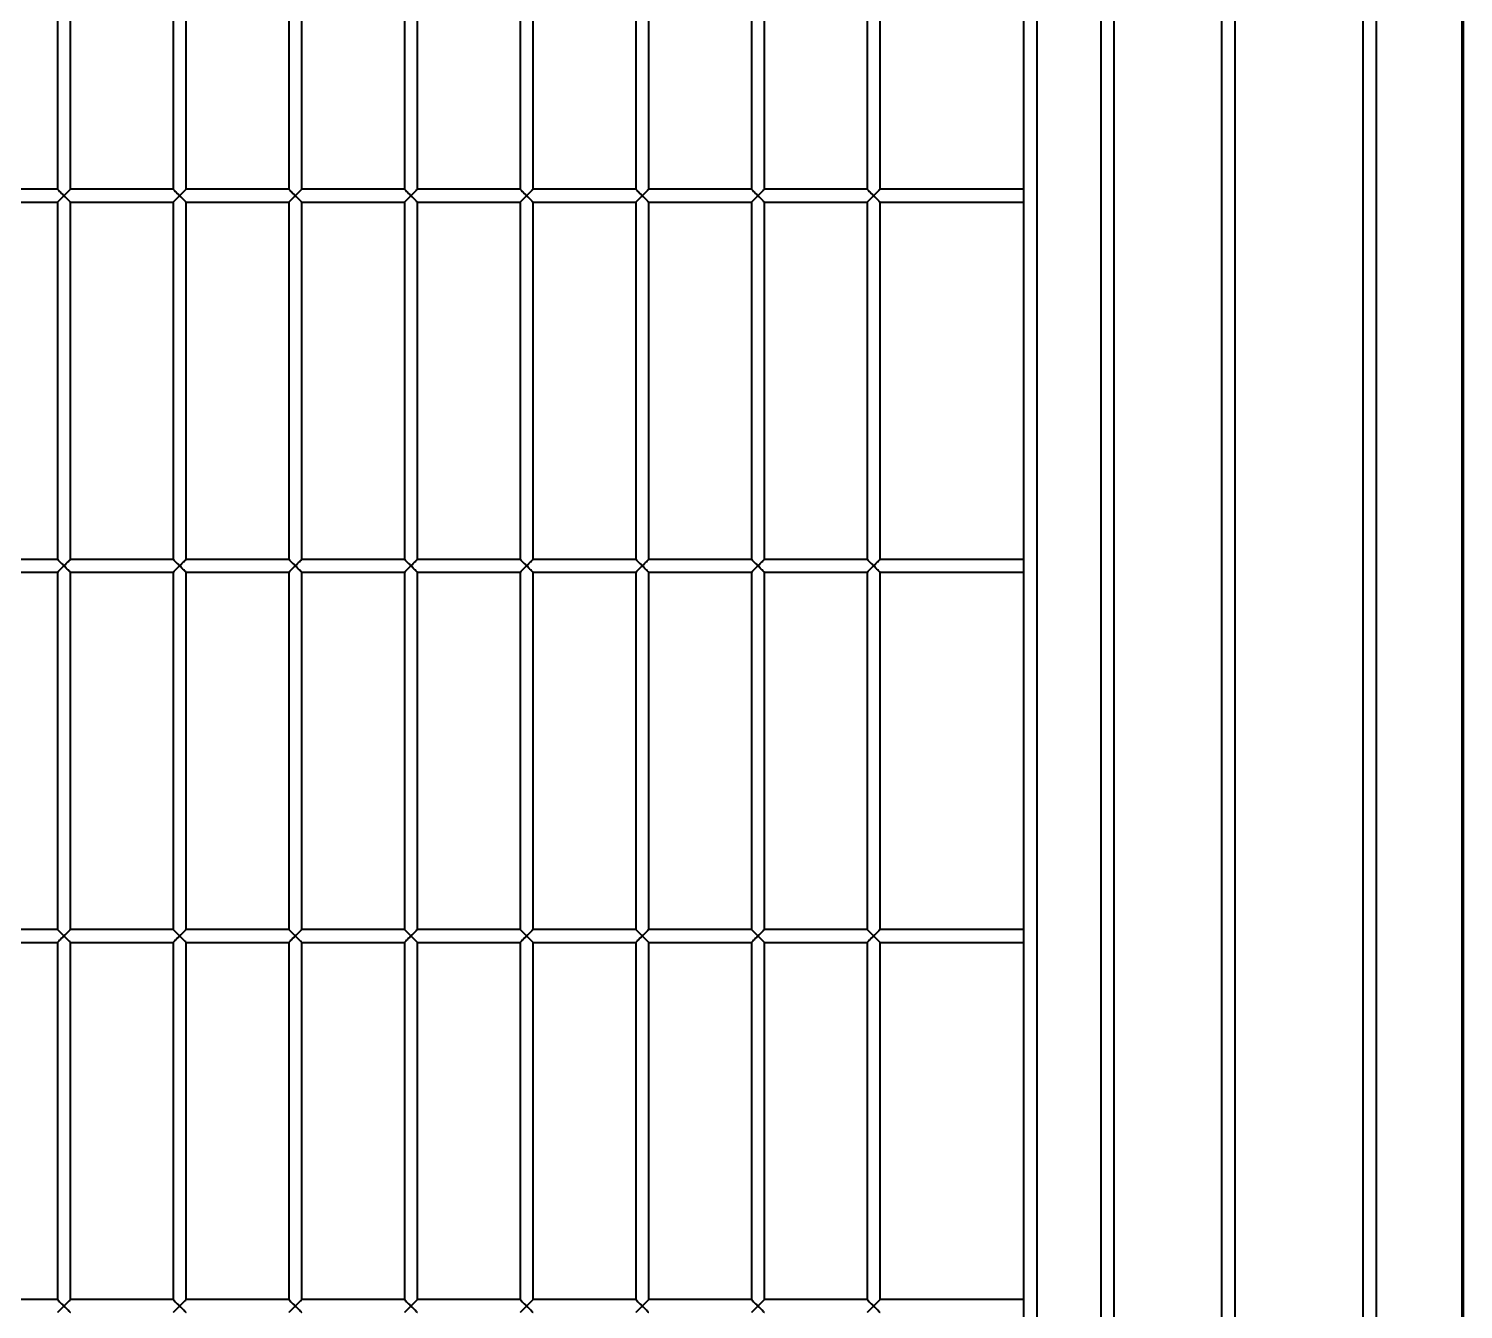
# Model space of a CAD drawing. Header units: millimetres. Extents: x 0 to 297, y 0 to 210.
# Drawn here: x 78.32 to 83.9, y 165.8 to 170.78 of the extents above; entities that cross this region are included whole.
import ezdxf

# ---------------------------------------------------------------- set-up
doc = ezdxf.new("R2010")
doc.units = ezdxf.units.MM
doc.layers.add('轮廓实线层', color=7, linetype='Continuous', lineweight=40)

msp = doc.modelspace()

# ---------------------------------------------------------------- linework, layer by layer
at = {"layer": '轮廓实线层', "color": 7, "linetype": 'Continuous', "lineweight": 40}
for p, q in [((82.9609, 155.7603), (82.9609, 175.7603)), ((83.0109, 175.7603), (83.0109, 155.7603)), ((83.5109, 155.7603), (83.5109, 175.7603)), ((83.5609, 175.7603), (83.5609, 155.7603)), ((82.4909, 156.8103), (82.4909, 174.7103)), ((82.5409, 174.7603), (82.5409, 156.7603)), ((82.2409, 174.4603), (82.2409, 157.0603)), ((82.1909, 157.1103), (82.1909, 174.4103)), ((83.8948, 172.9603), (83.8948, 158.5603)), ((78.4309, 171.5453), (78.4309, 170.1553)), ((78.4809, 170.1553), (78.4809, 171.5453)), ((78.8809, 171.5453), (78.8809, 170.1553)), ((78.9309, 170.1553), (78.9309, 171.5453)), ((79.3309, 171.5453), (79.3309, 170.1553)), ((79.3809, 170.1553), (79.3809, 171.5453)), ((79.7809, 171.5453), (79.7809, 170.1553)), ((79.8309, 170.1553), (79.8309, 171.5453)), ((80.2309, 171.5453), (80.2309, 170.1553)), ((80.2809, 170.1553), (80.2809, 171.5453)), ((80.6809, 171.5453), (80.6809, 170.1553)), ((80.7309, 170.1553), (80.7309, 171.5453)), ((81.1309, 171.5453), (81.1309, 170.1553)), ((81.1809, 170.1553), (81.1809, 171.5453)), ((81.5809, 171.5453), (81.5809, 170.1553)), ((81.6309, 170.1553), (81.6309, 171.5453)), ((78.4309, 170.1553), (78.0309, 170.1553)), ((78.8809, 170.1553), (78.4809, 170.1553)), ((79.3309, 170.1553), (78.9309, 170.1553)), ((79.7809, 170.1553), (79.3809, 170.1553)), ((80.2309, 170.1553), (79.8309, 170.1553)), ((80.6809, 170.1553), (80.2809, 170.1553)), ((81.1309, 170.1553), (80.7309, 170.1553)), ((81.5809, 170.1553), (81.1809, 170.1553)), ((82.1909, 170.1553), (81.6309, 170.1553)), ((78.0309, 170.1053), (78.4309, 170.1053)), ((78.4309, 170.1053), (78.4309, 168.7153)), ((78.4809, 168.7153), (78.4809, 170.1053)), ((78.4809, 170.1053), (78.8809, 170.1053)), ((78.8809, 170.1053), (78.8809, 168.7153)), ((78.9309, 170.1053), (79.3309, 170.1053)), ((78.9309, 168.7153), (78.9309, 170.1053)), ((79.3309, 170.1053), (79.3309, 168.7153)), ((79.3809, 168.7153), (79.3809, 170.1053)), ((79.3809, 170.1053), (79.7809, 170.1053)), ((79.7809, 170.1053), (79.7809, 168.7153)), ((79.8309, 170.1053), (80.2309, 170.1053)), ((79.8309, 168.7153), (79.8309, 170.1053)), ((80.2309, 170.1053), (80.2309, 168.7153)), ((80.2809, 168.7153), (80.2809, 170.1053)), ((80.2809, 170.1053), (80.6809, 170.1053)), ((80.6809, 170.1053), (80.6809, 168.7153)), ((80.7309, 168.7153), (80.7309, 170.1053)), ((80.7309, 170.1053), (81.1309, 170.1053)), ((81.1309, 170.1053), (81.1309, 168.7153)), ((81.1809, 170.1053), (81.5809, 170.1053)), ((81.1809, 168.7153), (81.1809, 170.1053)), ((81.5809, 170.1053), (81.5809, 168.7153)), ((81.6309, 170.1053), (82.1909, 170.1053)), ((81.6309, 168.7153), (81.6309, 170.1053)), ((78.4309, 168.7153), (78.0309, 168.7153)), ((78.8809, 168.7153), (78.4809, 168.7153)), ((79.3309, 168.7153), (78.9309, 168.7153)), ((79.7809, 168.7153), (79.3809, 168.7153)), ((80.2309, 168.7153), (79.8309, 168.7153)), ((80.6809, 168.7153), (80.2809, 168.7153)), ((81.1309, 168.7153), (80.7309, 168.7153)), ((81.5809, 168.7153), (81.1809, 168.7153)), ((82.1909, 168.7153), (81.6309, 168.7153)), ((78.0309, 168.6653), (78.4309, 168.6653)), ((78.4309, 168.6653), (78.4309, 167.2753)), ((78.4809, 168.6653), (78.8809, 168.6653)), ((78.4809, 167.2753), (78.4809, 168.6653)), ((78.8809, 168.6653), (78.8809, 167.2753)), ((78.9309, 168.6653), (79.3309, 168.6653)), ((78.9309, 167.2753), (78.9309, 168.6653)), ((79.3309, 168.6653), (79.3309, 167.2753)), ((79.3809, 168.6653), (79.7809, 168.6653)), ((79.3809, 167.2753), (79.3809, 168.6653)), ((79.7809, 168.6653), (79.7809, 167.2753)), ((79.8309, 167.2753), (79.8309, 168.6653)), ((79.8309, 168.6653), (80.2309, 168.6653)), ((80.2309, 168.6653), (80.2309, 167.2753)), ((80.2809, 168.6653), (80.6809, 168.6653)), ((80.2809, 167.2753), (80.2809, 168.6653)), ((80.6809, 168.6653), (80.6809, 167.2753)), ((80.7309, 167.2753), (80.7309, 168.6653)), ((80.7309, 168.6653), (81.1309, 168.6653)), ((81.1309, 168.6653), (81.1309, 167.2753)), ((81.1809, 168.6653), (81.5809, 168.6653)), ((81.1809, 167.2753), (81.1809, 168.6653)), ((81.5809, 168.6653), (81.5809, 167.2753)), ((81.6309, 168.6653), (82.1909, 168.6653)), ((81.6309, 167.2753), (81.6309, 168.6653)), ((78.4309, 167.2753), (78.0309, 167.2753)), ((78.8809, 167.2753), (78.4809, 167.2753)), ((79.3309, 167.2753), (78.9309, 167.2753)), ((79.7809, 167.2753), (79.3809, 167.2753)), ((80.2309, 167.2753), (79.8309, 167.2753)), ((80.6809, 167.2753), (80.2809, 167.2753)), ((81.1309, 167.2753), (80.7309, 167.2753)), ((81.5809, 167.2753), (81.1809, 167.2753)), ((82.1909, 167.2753), (81.6309, 167.2753)), ((78.0309, 167.2253), (78.4309, 167.2253)), ((78.4309, 167.2253), (78.4309, 165.8353)), ((78.4809, 165.8353), (78.4809, 167.2253)), ((78.4809, 167.2253), (78.8809, 167.2253)), ((78.8809, 167.2253), (78.8809, 165.8353)), ((78.9309, 167.2253), (79.3309, 167.2253)), ((78.9309, 165.8353), (78.9309, 167.2253)), ((79.3309, 167.2253), (79.3309, 165.8353)), ((79.3809, 167.2253), (79.7809, 167.2253)), ((79.3809, 165.8353), (79.3809, 167.2253)), ((79.7809, 167.2253), (79.7809, 165.8353)), ((79.8309, 167.2253), (80.2309, 167.2253)), ((79.8309, 165.8353), (79.8309, 167.2253)), ((80.2309, 167.2253), (80.2309, 165.8353)), ((80.2809, 165.8353), (80.2809, 167.2253)), ((80.2809, 167.2253), (80.6809, 167.2253)), ((80.6809, 167.2253), (80.6809, 165.8353)), ((80.7309, 165.8353), (80.7309, 167.2253)), ((80.7309, 167.2253), (81.1309, 167.2253)), ((81.1309, 167.2253), (81.1309, 165.8353)), ((81.1809, 167.2253), (81.5809, 167.2253)), ((81.1809, 165.8353), (81.1809, 167.2253)), ((81.5809, 167.2253), (81.5809, 165.8353)), ((81.6309, 167.2253), (82.1909, 167.2253)), ((81.6309, 165.8353), (81.6309, 167.2253)), ((78.4309, 165.8353), (78.0309, 165.8353)), ((78.8809, 165.8353), (78.4809, 165.8353)), ((79.3309, 165.8353), (78.9309, 165.8353)), ((79.7809, 165.8353), (79.3809, 165.8353)), ((80.2309, 165.8353), (79.8309, 165.8353)), ((80.6809, 165.8353), (80.2809, 165.8353)), ((81.1309, 165.8353), (80.7309, 165.8353)), ((81.5809, 165.8353), (81.1809, 165.8353)), ((82.1909, 165.8353), (81.6309, 165.8353))]:
    msp.add_line(p, q, dxfattribs=at)
at = {"layer": '轮廓实线层', "color": 8, "linetype": 'Continuous', "lineweight": 40}
msp.add_line((83.9003, 172.9603), (83.9003, 158.5603), dxfattribs=at)
at = {"layer": '轮廓实线层', "color": 7, "linetype": 'Continuous', "lineweight": 40, "flags": 128}
for points in [[(78.4309, 170.1553), (78.431, 170.1552), (78.4319, 170.1543), (78.4335, 170.1526), (78.4359, 170.1502), (78.4391, 170.1471), (78.4427, 170.1434), (78.4469, 170.1393), (78.4513, 170.1349), (78.4559, 170.1303)], [(78.4559, 170.1303), (78.4513, 170.1257), (78.4469, 170.1212), (78.4427, 170.1171), (78.4391, 170.1134), (78.4359, 170.1103), (78.4335, 170.1079), (78.4319, 170.1062), (78.431, 170.1054), (78.4309, 170.1053)], [(78.4559, 170.1303), (78.4602, 170.1346), (78.4645, 170.1388), (78.4684, 170.1428), (78.472, 170.1463), (78.4751, 170.1494), (78.4776, 170.1519), (78.4794, 170.1538), (78.4805, 170.1549), (78.4809, 170.1553)], [(78.4809, 170.1053), (78.4805, 170.1056), (78.4794, 170.1068), (78.4776, 170.1086), (78.4751, 170.1111), (78.472, 170.1142), (78.4684, 170.1178), (78.4645, 170.1217), (78.4602, 170.1259), (78.4559, 170.1303)], [(78.8809, 170.1553), (78.881, 170.1552), (78.8819, 170.1543), (78.8835, 170.1526), (78.8859, 170.1502), (78.8891, 170.1471), (78.8927, 170.1434), (78.8969, 170.1393), (78.9013, 170.1349), (78.9059, 170.1303)], [(78.9059, 170.1303), (78.9013, 170.1257), (78.8969, 170.1212), (78.8927, 170.1171), (78.8891, 170.1134), (78.8859, 170.1103), (78.8835, 170.1079), (78.8819, 170.1062), (78.881, 170.1054), (78.8809, 170.1053)], [(78.9059, 170.1303), (78.9102, 170.1346), (78.9145, 170.1388), (78.9184, 170.1428), (78.922, 170.1463), (78.9251, 170.1494), (78.9276, 170.1519), (78.9294, 170.1538), (78.9305, 170.1549), (78.9309, 170.1553)], [(78.9309, 170.1053), (78.9305, 170.1056), (78.9294, 170.1068), (78.9276, 170.1086), (78.9251, 170.1111), (78.922, 170.1142), (78.9184, 170.1178), (78.9145, 170.1217), (78.9102, 170.1259), (78.9059, 170.1303)], [(79.3309, 170.1553), (79.331, 170.1552), (79.3319, 170.1543), (79.3335, 170.1526), (79.3359, 170.1502), (79.3391, 170.1471), (79.3427, 170.1434), (79.3469, 170.1393), (79.3513, 170.1349), (79.3559, 170.1303)], [(79.3559, 170.1303), (79.3513, 170.1257), (79.3469, 170.1212), (79.3427, 170.1171), (79.3391, 170.1134), (79.3359, 170.1103), (79.3335, 170.1079), (79.3319, 170.1062), (79.331, 170.1054), (79.3309, 170.1053)], [(79.3559, 170.1303), (79.3602, 170.1346), (79.3645, 170.1388), (79.3684, 170.1428), (79.372, 170.1463), (79.3751, 170.1494), (79.3776, 170.1519), (79.3794, 170.1538), (79.3805, 170.1549), (79.3809, 170.1553)], [(79.3809, 170.1053), (79.3805, 170.1056), (79.3794, 170.1068), (79.3776, 170.1086), (79.3751, 170.1111), (79.372, 170.1142), (79.3684, 170.1178), (79.3645, 170.1217), (79.3602, 170.1259), (79.3559, 170.1303)], [(79.7809, 170.1553), (79.781, 170.1552), (79.7819, 170.1543), (79.7835, 170.1526), (79.786, 170.1502), (79.7891, 170.1471), (79.7927, 170.1434), (79.7969, 170.1393), (79.8013, 170.1349), (79.8059, 170.1303)], [(79.8059, 170.1303), (79.8013, 170.1257), (79.7969, 170.1212), (79.7927, 170.1171), (79.7891, 170.1134), (79.786, 170.1103), (79.7835, 170.1079), (79.7819, 170.1062), (79.781, 170.1054), (79.7809, 170.1053)], [(79.8059, 170.1303), (79.8102, 170.1346), (79.8145, 170.1388), (79.8184, 170.1428), (79.822, 170.1463), (79.8251, 170.1494), (79.8276, 170.1519), (79.8294, 170.1538), (79.8305, 170.1549), (79.8309, 170.1553)], [(79.8309, 170.1053), (79.8305, 170.1056), (79.8294, 170.1068), (79.8276, 170.1086), (79.8251, 170.1111), (79.822, 170.1142), (79.8184, 170.1178), (79.8145, 170.1217), (79.8102, 170.1259), (79.8059, 170.1303)], [(80.2309, 170.1553), (80.231, 170.1552), (80.2319, 170.1543), (80.2335, 170.1526), (80.2359, 170.1502), (80.2391, 170.1471), (80.2427, 170.1434), (80.2469, 170.1393), (80.2513, 170.1349), (80.2559, 170.1303)], [(80.2559, 170.1303), (80.2513, 170.1257), (80.2469, 170.1212), (80.2427, 170.1171), (80.2391, 170.1134), (80.2359, 170.1103), (80.2335, 170.1079), (80.2319, 170.1062), (80.231, 170.1054), (80.2309, 170.1053)], [(80.2559, 170.1303), (80.2602, 170.1346), (80.2645, 170.1388), (80.2684, 170.1428), (80.272, 170.1463), (80.2751, 170.1494), (80.2776, 170.1519), (80.2794, 170.1538), (80.2805, 170.1549), (80.2809, 170.1553)], [(80.2809, 170.1053), (80.2805, 170.1056), (80.2794, 170.1068), (80.2776, 170.1086), (80.2751, 170.1111), (80.272, 170.1142), (80.2684, 170.1178), (80.2645, 170.1217), (80.2602, 170.1259), (80.2559, 170.1303)], [(80.6809, 170.1553), (80.681, 170.1552), (80.6819, 170.1543), (80.6835, 170.1526), (80.6859, 170.1502), (80.6891, 170.1471), (80.6927, 170.1434), (80.6969, 170.1393), (80.7013, 170.1349), (80.7059, 170.1303)], [(80.7059, 170.1303), (80.7013, 170.1257), (80.6969, 170.1212), (80.6927, 170.1171), (80.6891, 170.1134), (80.6859, 170.1103), (80.6835, 170.1079), (80.6819, 170.1062), (80.681, 170.1054), (80.6809, 170.1053)], [(80.7059, 170.1303), (80.7102, 170.1346), (80.7145, 170.1388), (80.7184, 170.1428), (80.722, 170.1463), (80.7251, 170.1494), (80.7276, 170.1519), (80.7294, 170.1538), (80.7305, 170.1549), (80.7309, 170.1553)], [(80.7309, 170.1053), (80.7305, 170.1056), (80.7294, 170.1068), (80.7276, 170.1086), (80.7251, 170.1111), (80.722, 170.1142), (80.7184, 170.1178), (80.7145, 170.1217), (80.7102, 170.1259), (80.7059, 170.1303)], [(81.1309, 170.1553), (81.131, 170.1552), (81.1319, 170.1543), (81.1335, 170.1526), (81.1359, 170.1502), (81.1391, 170.1471), (81.1427, 170.1434), (81.1469, 170.1393), (81.1513, 170.1349), (81.1559, 170.1303)], [(81.1559, 170.1303), (81.1513, 170.1257), (81.1469, 170.1212), (81.1427, 170.1171), (81.1391, 170.1134), (81.1359, 170.1103), (81.1335, 170.1079), (81.1319, 170.1062), (81.131, 170.1054), (81.1309, 170.1053)], [(81.1559, 170.1303), (81.1602, 170.1346), (81.1645, 170.1388), (81.1684, 170.1428), (81.172, 170.1463), (81.1751, 170.1494), (81.1776, 170.1519), (81.1794, 170.1538), (81.1805, 170.1549), (81.1809, 170.1553)], [(81.1809, 170.1053), (81.1805, 170.1056), (81.1794, 170.1068), (81.1776, 170.1086), (81.1751, 170.1111), (81.172, 170.1142), (81.1684, 170.1178), (81.1645, 170.1217), (81.1602, 170.1259), (81.1559, 170.1303)], [(81.5809, 170.1553), (81.581, 170.1552), (81.5819, 170.1543), (81.5835, 170.1526), (81.5859, 170.1502), (81.5891, 170.1471), (81.5927, 170.1434), (81.5969, 170.1393), (81.6013, 170.1349), (81.6059, 170.1303)], [(81.6059, 170.1303), (81.6013, 170.1257), (81.5969, 170.1212), (81.5927, 170.1171), (81.5891, 170.1134), (81.5859, 170.1103), (81.5835, 170.1079), (81.5819, 170.1062), (81.581, 170.1054), (81.5809, 170.1053)], [(81.6059, 170.1303), (81.6102, 170.1346), (81.6145, 170.1388), (81.6184, 170.1428), (81.622, 170.1463), (81.6251, 170.1494), (81.6276, 170.1519), (81.6294, 170.1538), (81.6305, 170.1549), (81.6309, 170.1553)], [(81.6309, 170.1053), (81.6305, 170.1056), (81.6294, 170.1068), (81.6276, 170.1086), (81.6251, 170.1111), (81.622, 170.1142), (81.6184, 170.1178), (81.6145, 170.1217), (81.6102, 170.1259), (81.6059, 170.1303)], [(78.4309, 168.7153), (78.431, 168.7152), (78.4319, 168.7143), (78.4335, 168.7126), (78.4359, 168.7102), (78.4391, 168.7071), (78.4427, 168.7034), (78.4469, 168.6993), (78.4513, 168.6949), (78.4559, 168.6903)], [(78.4559, 168.6903), (78.4513, 168.6857), (78.4469, 168.6812), (78.4427, 168.6771), (78.4391, 168.6734), (78.4359, 168.6703), (78.4335, 168.6679), (78.4319, 168.6662), (78.431, 168.6654), (78.4309, 168.6653)], [(78.4559, 168.6903), (78.4602, 168.6946), (78.4645, 168.6988), (78.4684, 168.7028), (78.472, 168.7063), (78.4751, 168.7094), (78.4776, 168.7119), (78.4794, 168.7138), (78.4805, 168.7149), (78.4809, 168.7153)], [(78.4809, 168.6653), (78.4805, 168.6656), (78.4794, 168.6668), (78.4776, 168.6686), (78.4751, 168.6711), (78.472, 168.6742), (78.4684, 168.6778), (78.4645, 168.6817), (78.4602, 168.6859), (78.4559, 168.6903)], [(78.8809, 168.7153), (78.881, 168.7152), (78.8819, 168.7143), (78.8835, 168.7126), (78.8859, 168.7102), (78.8891, 168.7071), (78.8927, 168.7034), (78.8969, 168.6993), (78.9013, 168.6949), (78.9059, 168.6903)], [(78.9059, 168.6903), (78.9013, 168.6857), (78.8969, 168.6812), (78.8927, 168.6771), (78.8891, 168.6734), (78.8859, 168.6703), (78.8835, 168.6679), (78.8819, 168.6662), (78.881, 168.6654), (78.8809, 168.6653)], [(78.9059, 168.6903), (78.9102, 168.6946), (78.9145, 168.6988), (78.9184, 168.7028), (78.922, 168.7063), (78.9251, 168.7094), (78.9276, 168.7119), (78.9294, 168.7138), (78.9305, 168.7149), (78.9309, 168.7153)], [(78.9309, 168.6653), (78.9305, 168.6656), (78.9294, 168.6668), (78.9276, 168.6686), (78.9251, 168.6711), (78.922, 168.6742), (78.9184, 168.6778), (78.9145, 168.6817), (78.9102, 168.6859), (78.9059, 168.6903)], [(79.3309, 168.7153), (79.331, 168.7152), (79.3319, 168.7143), (79.3335, 168.7126), (79.3359, 168.7102), (79.3391, 168.7071), (79.3427, 168.7034), (79.3469, 168.6993), (79.3513, 168.6949), (79.3559, 168.6903)], [(79.3559, 168.6903), (79.3513, 168.6857), (79.3469, 168.6812), (79.3427, 168.6771), (79.3391, 168.6734), (79.3359, 168.6703), (79.3335, 168.6679), (79.3319, 168.6662), (79.331, 168.6654), (79.3309, 168.6653)], [(79.3559, 168.6903), (79.3602, 168.6946), (79.3645, 168.6988), (79.3684, 168.7028), (79.372, 168.7063), (79.3751, 168.7094), (79.3776, 168.7119), (79.3794, 168.7138), (79.3805, 168.7149), (79.3809, 168.7153)], [(79.3809, 168.6653), (79.3805, 168.6656), (79.3794, 168.6668), (79.3776, 168.6686), (79.3751, 168.6711), (79.372, 168.6742), (79.3684, 168.6778), (79.3645, 168.6817), (79.3602, 168.6859), (79.3559, 168.6903)], [(79.7809, 168.7153), (79.781, 168.7152), (79.7819, 168.7143), (79.7835, 168.7126), (79.786, 168.7102), (79.7891, 168.7071), (79.7927, 168.7034), (79.7969, 168.6993), (79.8013, 168.6949), (79.8059, 168.6903)], [(79.8059, 168.6903), (79.8013, 168.6857), (79.7969, 168.6812), (79.7927, 168.6771), (79.7891, 168.6734), (79.786, 168.6703), (79.7835, 168.6679), (79.7819, 168.6662), (79.781, 168.6654), (79.7809, 168.6653)], [(79.8059, 168.6903), (79.8102, 168.6946), (79.8145, 168.6988), (79.8184, 168.7028), (79.822, 168.7063), (79.8251, 168.7094), (79.8276, 168.7119), (79.8294, 168.7138), (79.8305, 168.7149), (79.8309, 168.7153)], [(79.8309, 168.6653), (79.8305, 168.6656), (79.8294, 168.6668), (79.8276, 168.6686), (79.8251, 168.6711), (79.822, 168.6742), (79.8184, 168.6778), (79.8145, 168.6817), (79.8102, 168.6859), (79.8059, 168.6903)], [(80.2309, 168.7153), (80.231, 168.7152), (80.2319, 168.7143), (80.2335, 168.7126), (80.2359, 168.7102), (80.2391, 168.7071), (80.2427, 168.7034), (80.2469, 168.6993), (80.2513, 168.6949), (80.2559, 168.6903)], [(80.2559, 168.6903), (80.2513, 168.6857), (80.2469, 168.6812), (80.2427, 168.6771), (80.2391, 168.6734), (80.2359, 168.6703), (80.2335, 168.6679), (80.2319, 168.6662), (80.231, 168.6654), (80.2309, 168.6653)], [(80.2559, 168.6903), (80.2602, 168.6946), (80.2645, 168.6988), (80.2684, 168.7028), (80.272, 168.7063), (80.2751, 168.7094), (80.2776, 168.7119), (80.2794, 168.7138), (80.2805, 168.7149), (80.2809, 168.7153)], [(80.2809, 168.6653), (80.2805, 168.6656), (80.2794, 168.6668), (80.2776, 168.6686), (80.2751, 168.6711), (80.272, 168.6742), (80.2684, 168.6778), (80.2645, 168.6817), (80.2602, 168.6859), (80.2559, 168.6903)], [(80.6809, 168.7153), (80.681, 168.7152), (80.6819, 168.7143), (80.6835, 168.7126), (80.6859, 168.7102), (80.6891, 168.7071), (80.6927, 168.7034), (80.6969, 168.6993), (80.7013, 168.6949), (80.7059, 168.6903)], [(80.7059, 168.6903), (80.7013, 168.6857), (80.6969, 168.6812), (80.6927, 168.6771), (80.6891, 168.6734), (80.6859, 168.6703), (80.6835, 168.6679), (80.6819, 168.6662), (80.681, 168.6654), (80.6809, 168.6653)], [(80.7059, 168.6903), (80.7102, 168.6946), (80.7145, 168.6988), (80.7184, 168.7028), (80.722, 168.7063), (80.7251, 168.7094), (80.7276, 168.7119), (80.7294, 168.7138), (80.7305, 168.7149), (80.7309, 168.7153)], [(80.7309, 168.6653), (80.7305, 168.6656), (80.7294, 168.6668), (80.7276, 168.6686), (80.7251, 168.6711), (80.722, 168.6742), (80.7184, 168.6778), (80.7145, 168.6817), (80.7102, 168.6859), (80.7059, 168.6903)], [(81.1309, 168.7153), (81.131, 168.7152), (81.1319, 168.7143), (81.1335, 168.7126), (81.1359, 168.7102), (81.1391, 168.7071), (81.1427, 168.7034), (81.1469, 168.6993), (81.1513, 168.6949), (81.1559, 168.6903)], [(81.1559, 168.6903), (81.1513, 168.6857), (81.1469, 168.6812), (81.1427, 168.6771), (81.1391, 168.6734), (81.1359, 168.6703), (81.1335, 168.6679), (81.1319, 168.6662), (81.131, 168.6654), (81.1309, 168.6653)], [(81.1559, 168.6903), (81.1602, 168.6946), (81.1645, 168.6988), (81.1684, 168.7028), (81.172, 168.7063), (81.1751, 168.7094), (81.1776, 168.7119), (81.1794, 168.7138), (81.1805, 168.7149), (81.1809, 168.7153)], [(81.1809, 168.6653), (81.1805, 168.6656), (81.1794, 168.6668), (81.1776, 168.6686), (81.1751, 168.6711), (81.172, 168.6742), (81.1684, 168.6778), (81.1645, 168.6817), (81.1602, 168.6859), (81.1559, 168.6903)], [(81.5809, 168.7153), (81.581, 168.7152), (81.5819, 168.7143), (81.5835, 168.7126), (81.5859, 168.7102), (81.5891, 168.7071), (81.5927, 168.7034), (81.5969, 168.6993), (81.6013, 168.6949), (81.6059, 168.6903)], [(81.6059, 168.6903), (81.6013, 168.6857), (81.5969, 168.6812), (81.5927, 168.6771), (81.5891, 168.6734), (81.5859, 168.6703), (81.5835, 168.6679), (81.5819, 168.6662), (81.581, 168.6654), (81.5809, 168.6653)], [(81.6059, 168.6903), (81.6102, 168.6946), (81.6145, 168.6988), (81.6184, 168.7028), (81.622, 168.7063), (81.6251, 168.7094), (81.6276, 168.7119), (81.6294, 168.7138), (81.6305, 168.7149), (81.6309, 168.7153)], [(81.6309, 168.6653), (81.6305, 168.6656), (81.6294, 168.6668), (81.6276, 168.6686), (81.6251, 168.6711), (81.622, 168.6742), (81.6184, 168.6778), (81.6145, 168.6817), (81.6102, 168.6859), (81.6059, 168.6903)], [(78.4309, 167.2753), (78.431, 167.2752), (78.4319, 167.2743), (78.4335, 167.2726), (78.4359, 167.2702), (78.4391, 167.2671), (78.4427, 167.2634), (78.4469, 167.2593), (78.4513, 167.2549), (78.4559, 167.2503)], [(78.4559, 167.2503), (78.4513, 167.2457), (78.4469, 167.2412), (78.4427, 167.2371), (78.4391, 167.2334), (78.4359, 167.2303), (78.4335, 167.2279), (78.4319, 167.2262), (78.431, 167.2254), (78.4309, 167.2253)], [(78.4559, 167.2503), (78.4602, 167.2546), (78.4645, 167.2588), (78.4684, 167.2628), (78.472, 167.2663), (78.4751, 167.2694), (78.4776, 167.2719), (78.4794, 167.2738), (78.4805, 167.2749), (78.4809, 167.2753)], [(78.4809, 167.2253), (78.4805, 167.2256), (78.4794, 167.2268), (78.4776, 167.2286), (78.4751, 167.2311), (78.472, 167.2342), (78.4684, 167.2378), (78.4645, 167.2417), (78.4602, 167.2459), (78.4559, 167.2503)], [(78.8809, 167.2753), (78.881, 167.2752), (78.8819, 167.2743), (78.8835, 167.2726), (78.8859, 167.2702), (78.8891, 167.2671), (78.8927, 167.2634), (78.8969, 167.2593), (78.9013, 167.2549), (78.9059, 167.2503)], [(78.9059, 167.2503), (78.9013, 167.2457), (78.8969, 167.2412), (78.8927, 167.2371), (78.8891, 167.2334), (78.8859, 167.2303), (78.8835, 167.2279), (78.8819, 167.2262), (78.881, 167.2254), (78.8809, 167.2253)], [(78.9059, 167.2503), (78.9102, 167.2546), (78.9145, 167.2588), (78.9184, 167.2628), (78.922, 167.2663), (78.9251, 167.2694), (78.9276, 167.2719), (78.9294, 167.2738), (78.9305, 167.2749), (78.9309, 167.2753)], [(78.9309, 167.2253), (78.9305, 167.2256), (78.9294, 167.2268), (78.9276, 167.2286), (78.9251, 167.2311), (78.922, 167.2342), (78.9184, 167.2378), (78.9145, 167.2417), (78.9102, 167.2459), (78.9059, 167.2503)], [(79.3309, 167.2753), (79.331, 167.2752), (79.3319, 167.2743), (79.3335, 167.2726), (79.3359, 167.2702), (79.3391, 167.2671), (79.3427, 167.2634), (79.3469, 167.2593), (79.3513, 167.2549), (79.3559, 167.2503)], [(79.3559, 167.2503), (79.3513, 167.2457), (79.3469, 167.2412), (79.3427, 167.2371), (79.3391, 167.2334), (79.3359, 167.2303), (79.3335, 167.2279), (79.3319, 167.2262), (79.331, 167.2254), (79.3309, 167.2253)], [(79.3559, 167.2503), (79.3602, 167.2546), (79.3645, 167.2588), (79.3684, 167.2628), (79.372, 167.2663), (79.3751, 167.2694), (79.3776, 167.2719), (79.3794, 167.2738), (79.3805, 167.2749), (79.3809, 167.2753)], [(79.3809, 167.2253), (79.3805, 167.2256), (79.3794, 167.2268), (79.3776, 167.2286), (79.3751, 167.2311), (79.372, 167.2342), (79.3684, 167.2378), (79.3645, 167.2417), (79.3602, 167.2459), (79.3559, 167.2503)], [(79.7809, 167.2753), (79.781, 167.2752), (79.7819, 167.2743), (79.7835, 167.2726), (79.786, 167.2702), (79.7891, 167.2671), (79.7927, 167.2634), (79.7969, 167.2593), (79.8013, 167.2549), (79.8059, 167.2503)], [(79.8059, 167.2503), (79.8013, 167.2457), (79.7969, 167.2412), (79.7927, 167.2371), (79.7891, 167.2334), (79.786, 167.2303), (79.7835, 167.2279), (79.7819, 167.2262), (79.781, 167.2254), (79.7809, 167.2253)], [(79.8059, 167.2503), (79.8102, 167.2546), (79.8145, 167.2588), (79.8184, 167.2628), (79.822, 167.2663), (79.8251, 167.2694), (79.8276, 167.2719), (79.8294, 167.2738), (79.8305, 167.2749), (79.8309, 167.2753)], [(79.8309, 167.2253), (79.8305, 167.2256), (79.8294, 167.2268), (79.8276, 167.2286), (79.8251, 167.2311), (79.822, 167.2342), (79.8184, 167.2378), (79.8145, 167.2417), (79.8102, 167.2459), (79.8059, 167.2503)], [(80.2309, 167.2753), (80.231, 167.2752), (80.2319, 167.2743), (80.2335, 167.2726), (80.2359, 167.2702), (80.2391, 167.2671), (80.2427, 167.2634), (80.2469, 167.2593), (80.2513, 167.2549), (80.2559, 167.2503)], [(80.2559, 167.2503), (80.2513, 167.2457), (80.2469, 167.2412), (80.2427, 167.2371), (80.2391, 167.2334), (80.2359, 167.2303), (80.2335, 167.2279), (80.2319, 167.2262), (80.231, 167.2254), (80.2309, 167.2253)], [(80.2559, 167.2503), (80.2602, 167.2546), (80.2645, 167.2588), (80.2684, 167.2628), (80.272, 167.2663), (80.2751, 167.2694), (80.2776, 167.2719), (80.2794, 167.2738), (80.2805, 167.2749), (80.2809, 167.2753)], [(80.2809, 167.2253), (80.2805, 167.2256), (80.2794, 167.2268), (80.2776, 167.2286), (80.2751, 167.2311), (80.272, 167.2342), (80.2684, 167.2378), (80.2645, 167.2417), (80.2602, 167.2459), (80.2559, 167.2503)], [(80.6809, 167.2753), (80.681, 167.2752), (80.6819, 167.2743), (80.6835, 167.2726), (80.6859, 167.2702), (80.6891, 167.2671), (80.6927, 167.2634), (80.6969, 167.2593), (80.7013, 167.2549), (80.7059, 167.2503)], [(80.7059, 167.2503), (80.7013, 167.2457), (80.6969, 167.2412), (80.6927, 167.2371), (80.6891, 167.2334), (80.6859, 167.2303), (80.6835, 167.2279), (80.6819, 167.2262), (80.681, 167.2254), (80.6809, 167.2253)], [(80.7059, 167.2503), (80.7102, 167.2546), (80.7145, 167.2588), (80.7184, 167.2628), (80.722, 167.2663), (80.7251, 167.2694), (80.7276, 167.2719), (80.7294, 167.2738), (80.7305, 167.2749), (80.7309, 167.2753)], [(80.7309, 167.2253), (80.7305, 167.2256), (80.7294, 167.2268), (80.7276, 167.2286), (80.7251, 167.2311), (80.722, 167.2342), (80.7184, 167.2378), (80.7145, 167.2417), (80.7102, 167.2459), (80.7059, 167.2503)], [(81.1309, 167.2753), (81.131, 167.2752), (81.1319, 167.2743), (81.1335, 167.2726), (81.1359, 167.2702), (81.1391, 167.2671), (81.1427, 167.2634), (81.1469, 167.2593), (81.1513, 167.2549), (81.1559, 167.2503)], [(81.1559, 167.2503), (81.1513, 167.2457), (81.1469, 167.2412), (81.1427, 167.2371), (81.1391, 167.2334), (81.1359, 167.2303), (81.1335, 167.2279), (81.1319, 167.2262), (81.131, 167.2254), (81.1309, 167.2253)], [(81.1559, 167.2503), (81.1602, 167.2546), (81.1645, 167.2588), (81.1684, 167.2628), (81.172, 167.2663), (81.1751, 167.2694), (81.1776, 167.2719), (81.1794, 167.2738), (81.1805, 167.2749), (81.1809, 167.2753)], [(81.1809, 167.2253), (81.1805, 167.2256), (81.1794, 167.2268), (81.1776, 167.2286), (81.1751, 167.2311), (81.172, 167.2342), (81.1684, 167.2378), (81.1645, 167.2417), (81.1602, 167.2459), (81.1559, 167.2503)], [(81.5809, 167.2753), (81.581, 167.2752), (81.5819, 167.2743), (81.5835, 167.2726), (81.5859, 167.2702), (81.5891, 167.2671), (81.5927, 167.2634), (81.5969, 167.2593), (81.6013, 167.2549), (81.6059, 167.2503)], [(81.6059, 167.2503), (81.6013, 167.2457), (81.5969, 167.2412), (81.5927, 167.2371), (81.5891, 167.2334), (81.5859, 167.2303), (81.5835, 167.2279), (81.5819, 167.2262), (81.581, 167.2254), (81.5809, 167.2253)], [(81.6059, 167.2503), (81.6102, 167.2546), (81.6145, 167.2588), (81.6184, 167.2628), (81.622, 167.2663), (81.6251, 167.2694), (81.6276, 167.2719), (81.6294, 167.2738), (81.6305, 167.2749), (81.6309, 167.2753)], [(81.6309, 167.2253), (81.6305, 167.2256), (81.6294, 167.2268), (81.6276, 167.2286), (81.6251, 167.2311), (81.622, 167.2342), (81.6184, 167.2378), (81.6145, 167.2417), (81.6102, 167.2459), (81.6059, 167.2503)], [(78.4309, 165.8353), (78.431, 165.8352), (78.4319, 165.8343), (78.4335, 165.8326), (78.4359, 165.8302), (78.4391, 165.8271), (78.4427, 165.8234), (78.4469, 165.8193), (78.4513, 165.8149), (78.4559, 165.8103)], [(78.4559, 165.8103), (78.4602, 165.8146), (78.4645, 165.8188), (78.4684, 165.8228), (78.472, 165.8263), (78.4751, 165.8294), (78.4776, 165.8319), (78.4794, 165.8338), (78.4805, 165.8349), (78.4809, 165.8353)], [(78.8809, 165.8353), (78.881, 165.8352), (78.8819, 165.8343), (78.8835, 165.8326), (78.8859, 165.8302), (78.8891, 165.8271), (78.8927, 165.8234), (78.8969, 165.8193), (78.9013, 165.8149), (78.9059, 165.8103)], [(78.9059, 165.8103), (78.9102, 165.8146), (78.9145, 165.8188), (78.9184, 165.8228), (78.922, 165.8263), (78.9251, 165.8294), (78.9276, 165.8319), (78.9294, 165.8338), (78.9305, 165.8349), (78.9309, 165.8353)], [(79.3309, 165.8353), (79.331, 165.8352), (79.3319, 165.8343), (79.3335, 165.8326), (79.3359, 165.8302), (79.3391, 165.8271), (79.3427, 165.8234), (79.3469, 165.8193), (79.3513, 165.8149), (79.3559, 165.8103)], [(79.3559, 165.8103), (79.3602, 165.8146), (79.3645, 165.8188), (79.3684, 165.8228), (79.372, 165.8263), (79.3751, 165.8294), (79.3776, 165.8319), (79.3794, 165.8338), (79.3805, 165.8349), (79.3809, 165.8353)], [(79.7809, 165.8353), (79.781, 165.8352), (79.7819, 165.8343), (79.7835, 165.8326), (79.786, 165.8302), (79.7891, 165.8271), (79.7927, 165.8234), (79.7969, 165.8193), (79.8013, 165.8149), (79.8059, 165.8103)], [(79.8059, 165.8103), (79.8102, 165.8146), (79.8145, 165.8188), (79.8184, 165.8228), (79.822, 165.8263), (79.8251, 165.8294), (79.8276, 165.8319), (79.8294, 165.8338), (79.8305, 165.8349), (79.8309, 165.8353)], [(80.2309, 165.8353), (80.231, 165.8352), (80.2319, 165.8343), (80.2335, 165.8326), (80.2359, 165.8302), (80.2391, 165.8271), (80.2427, 165.8234), (80.2469, 165.8193), (80.2513, 165.8149), (80.2559, 165.8103)], [(80.2559, 165.8103), (80.2602, 165.8146), (80.2645, 165.8188), (80.2684, 165.8228), (80.272, 165.8263), (80.2751, 165.8294), (80.2776, 165.8319), (80.2794, 165.8338), (80.2805, 165.8349), (80.2809, 165.8353)], [(80.6809, 165.8353), (80.681, 165.8352), (80.6819, 165.8343), (80.6835, 165.8326), (80.6859, 165.8302), (80.6891, 165.8271), (80.6927, 165.8234), (80.6969, 165.8193), (80.7013, 165.8149), (80.7059, 165.8103)], [(80.7059, 165.8103), (80.7102, 165.8146), (80.7145, 165.8188), (80.7184, 165.8228), (80.722, 165.8263), (80.7251, 165.8294), (80.7276, 165.8319), (80.7294, 165.8338), (80.7305, 165.8349), (80.7309, 165.8353)], [(81.1309, 165.8353), (81.131, 165.8352), (81.1319, 165.8343), (81.1335, 165.8326), (81.1359, 165.8302), (81.1391, 165.8271), (81.1427, 165.8234), (81.1469, 165.8193), (81.1513, 165.8149), (81.1559, 165.8103)], [(81.1559, 165.8103), (81.1602, 165.8146), (81.1645, 165.8188), (81.1684, 165.8228), (81.172, 165.8263), (81.1751, 165.8294), (81.1776, 165.8319), (81.1794, 165.8338), (81.1805, 165.8349), (81.1809, 165.8353)], [(81.5809, 165.8353), (81.581, 165.8352), (81.5819, 165.8343), (81.5835, 165.8326), (81.5859, 165.8302), (81.5891, 165.8271), (81.5927, 165.8234), (81.5969, 165.8193), (81.6013, 165.8149), (81.6059, 165.8103)], [(81.6059, 165.8103), (81.6102, 165.8146), (81.6145, 165.8188), (81.6184, 165.8228), (81.622, 165.8263), (81.6251, 165.8294), (81.6276, 165.8319), (81.6294, 165.8338), (81.6305, 165.8349), (81.6309, 165.8353)], [(78.4559, 165.8103), (78.4513, 165.8057), (78.4469, 165.8012), (78.4427, 165.7971), (78.4391, 165.7934), (78.4359, 165.7903), (78.4335, 165.7879), (78.4319, 165.7862), (78.431, 165.7854), (78.4309, 165.7853)], [(78.4809, 165.7853), (78.4805, 165.7856), (78.4794, 165.7868), (78.4776, 165.7886), (78.4751, 165.7911), (78.472, 165.7942), (78.4684, 165.7978), (78.4645, 165.8017), (78.4602, 165.8059), (78.4559, 165.8103)], [(78.9059, 165.8103), (78.9013, 165.8057), (78.8969, 165.8012), (78.8927, 165.7971), (78.8891, 165.7934), (78.8859, 165.7903), (78.8835, 165.7879), (78.8819, 165.7862), (78.881, 165.7854), (78.8809, 165.7853)], [(78.9309, 165.7853), (78.9305, 165.7856), (78.9294, 165.7868), (78.9276, 165.7886), (78.9251, 165.7911), (78.922, 165.7942), (78.9184, 165.7978), (78.9145, 165.8017), (78.9102, 165.8059), (78.9059, 165.8103)], [(79.3559, 165.8103), (79.3513, 165.8057), (79.3469, 165.8012), (79.3427, 165.7971), (79.3391, 165.7934), (79.3359, 165.7903), (79.3335, 165.7879), (79.3319, 165.7862), (79.331, 165.7854), (79.3309, 165.7853)], [(79.3809, 165.7853), (79.3805, 165.7856), (79.3794, 165.7868), (79.3776, 165.7886), (79.3751, 165.7911), (79.372, 165.7942), (79.3684, 165.7978), (79.3645, 165.8017), (79.3602, 165.8059), (79.3559, 165.8103)], [(79.8059, 165.8103), (79.8013, 165.8057), (79.7969, 165.8012), (79.7927, 165.7971), (79.7891, 165.7934), (79.786, 165.7903), (79.7835, 165.7879), (79.7819, 165.7862), (79.781, 165.7854), (79.7809, 165.7853)], [(79.8309, 165.7853), (79.8305, 165.7856), (79.8294, 165.7868), (79.8276, 165.7886), (79.8251, 165.7911), (79.822, 165.7942), (79.8184, 165.7978), (79.8145, 165.8017), (79.8102, 165.8059), (79.8059, 165.8103)], [(80.2559, 165.8103), (80.2513, 165.8057), (80.2469, 165.8012), (80.2427, 165.7971), (80.2391, 165.7934), (80.2359, 165.7903), (80.2335, 165.7879), (80.2319, 165.7862), (80.231, 165.7854), (80.2309, 165.7853)], [(80.2809, 165.7853), (80.2805, 165.7856), (80.2794, 165.7868), (80.2776, 165.7886), (80.2751, 165.7911), (80.272, 165.7942), (80.2684, 165.7978), (80.2645, 165.8017), (80.2602, 165.8059), (80.2559, 165.8103)], [(80.7059, 165.8103), (80.7013, 165.8057), (80.6969, 165.8012), (80.6927, 165.7971), (80.6891, 165.7934), (80.6859, 165.7903), (80.6835, 165.7879), (80.6819, 165.7862), (80.681, 165.7854), (80.6809, 165.7853)], [(80.7309, 165.7853), (80.7305, 165.7856), (80.7294, 165.7868), (80.7276, 165.7886), (80.7251, 165.7911), (80.722, 165.7942), (80.7184, 165.7978), (80.7145, 165.8017), (80.7102, 165.8059), (80.7059, 165.8103)], [(81.1559, 165.8103), (81.1513, 165.8057), (81.1469, 165.8012), (81.1427, 165.7971), (81.1391, 165.7934), (81.1359, 165.7903), (81.1335, 165.7879), (81.1319, 165.7862), (81.131, 165.7854), (81.1309, 165.7853)], [(81.1809, 165.7853), (81.1805, 165.7856), (81.1794, 165.7868), (81.1776, 165.7886), (81.1751, 165.7911), (81.172, 165.7942), (81.1684, 165.7978), (81.1645, 165.8017), (81.1602, 165.8059), (81.1559, 165.8103)], [(81.6059, 165.8103), (81.6013, 165.8057), (81.5969, 165.8012), (81.5927, 165.7971), (81.5891, 165.7934), (81.5859, 165.7903), (81.5835, 165.7879), (81.5819, 165.7862), (81.581, 165.7854), (81.5809, 165.7853)], [(81.6309, 165.7853), (81.6305, 165.7856), (81.6294, 165.7868), (81.6276, 165.7886), (81.6251, 165.7911), (81.622, 165.7942), (81.6184, 165.7978), (81.6145, 165.8017), (81.6102, 165.8059), (81.6059, 165.8103)]]:
    msp.add_lwpolyline(points, dxfattribs=at)

doc.saveas('drawing.dxf')
